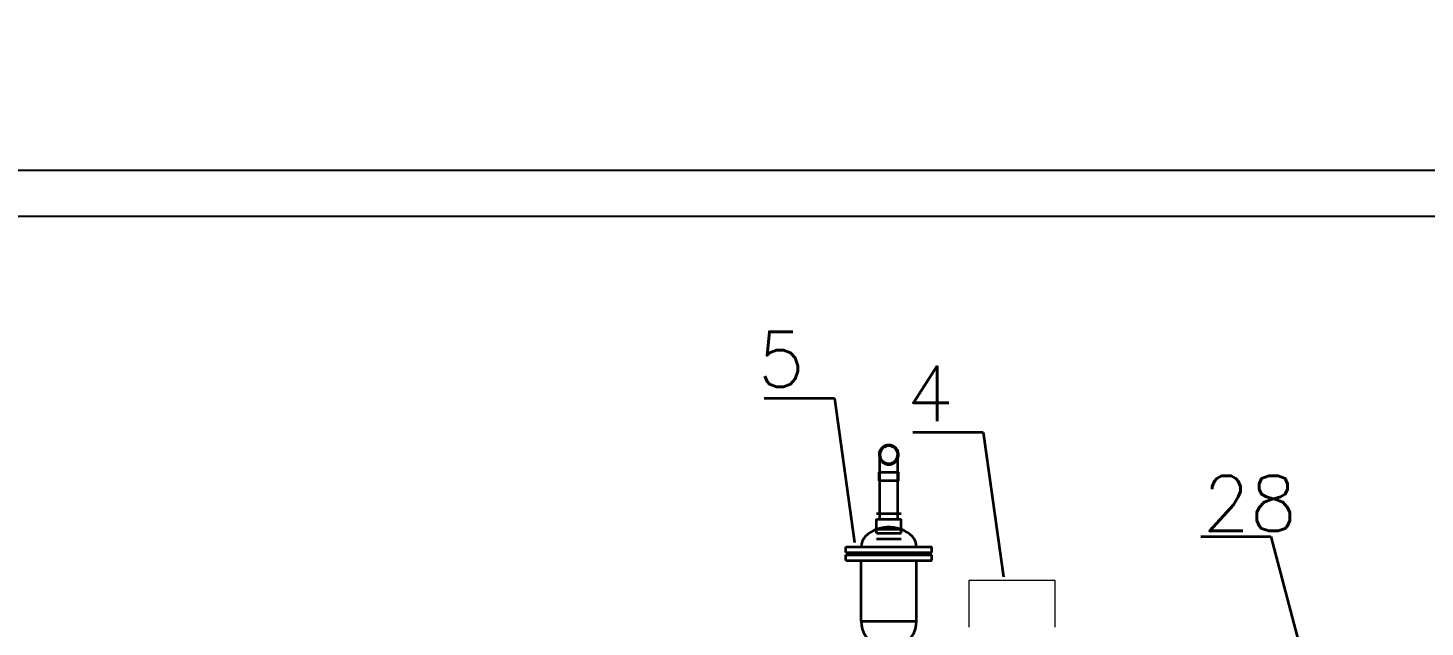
# Model space of a CAD drawing. Header units: inches. Extents: x 191440 to 383551, y 141411 to 284946.
# Drawn here: x 191679.63 to 191688.73, y 141569.5 to 141573.4 of the extents above; entities that cross this region are included whole.
import ezdxf

# ---------------------------------------------------------------- set-up
doc = ezdxf.new("R2010")
doc.units = ezdxf.units.IN
doc.header["$MEASUREMENT"] = 0
doc.linetypes.add('DGN Style 3', pattern=[426.72, 304.8, -121.92])
doc.layers.add('Sanitary', color=6, linetype='Continuous')
doc.layers.add('WB-SJ3-M-SECTA - I-DIAG-EQPM', color=6, linetype='Continuous', lineweight=13)
doc.layers.add('WB-SJ3-M-SECTA - P-TW', color=7, linetype='Continuous', lineweight=35)
doc.styles.add('ROMANS', font='romans', dxfattribs={"height": 1})
doc.styles.get("Standard").update_dxf_attribs({"font": 'txt.shx', "height": 0.2})
doc.dimstyles.new('osama', dxfattribs={"dimtxt": 50, "dimasz": 45, "dimexe": 0.18, "dimexo": 0.0625, "dimgap": 0.2, "dimtad": 0, "dimdec": 0, "dimzin": 0, "dimdsep": 46, "dimtxsty": 'ROMANS', "dimcen": 0, "dimse1": 1, "dimse2": 1, "dimclrd": 3, "dimclre": 3, "dimclrt": 5, "dimadec": 0, "dimazin": 0, "dimtfac": 0.6, "dimtdec": 0, "dimtmove": 2, "dimatfit": 3, "dimfxl": 1, "dimtolj": 1, "dimtzin": 0, "dimarcsym": 0})

# ---------------------------------------------------------------- blocks, each defined once
blk = doc.blocks.new('PIPE_7')
at = {"layer": 'WB-SJ3-M-SECTA - P-TW', "linetype": 'DGN Style 3', "lineweight": 35}
for p, q in [((1.1, 48.9), (1.1, 59.9)), ((23.8, 48.9), (23.8, 59.9))]:
    blk.add_line(p, q, dxfattribs=at)
at = {"layer": 'WB-SJ3-M-SECTA - P-TW', "linetype": 'Continuous', "lineweight": 35}
for p, q in [((1.1, 0), (1.1, 48.9)), ((23.8, 0), (23.8, 48.9))]:
    blk.add_line(p, q, dxfattribs=at)
at = {"layer": 'WB-SJ3-M-SECTA - P-TW', "linetype": 'Continuous', "lineweight": 35, "flags": 128}
blk.add_lwpolyline([(0, 59.9), (24.9, 59.9)], dxfattribs=at)
blk = doc.blocks.new('*U17')
at = {"layer": 'WB-SJ3-M-SECTA - P-TW'}
for p, q in [((0, 130.9), (0, 138)), ((0, 130.9), (1.7, 130.9)), ((0, 120.7), (0, 127.8)), ((1.7, 127.8), (1.7, 130.9)), ((107.6, 127.8), (107.6, 130.9)), ((107.6, 130.9), (109.3, 130.9)), ((109.3, 130.9), (109.3, 138)), ((109.3, 120.7), (109.3, 127.8)), ((0, 120.7), (19.5, 120.7)), ((19.5, 43.5), (19.5, 120.7)), ((89.8, 43.5), (89.8, 120.7)), ((89.8, 120.7), (109.3, 120.7)), ((45.5, 0), (54.5, 0)), ((69.7, 0), (69.7, 11.7))]:
    blk.add_line(p, q, dxfattribs=at)
at = {"layer": 'WB-SJ3-M-SECTA - P-TW', "linetype": 'DGN Style 3'}
for p, q in [((0, 138), (19.5, 138)), ((0, 127.8), (1.7, 127.8)), ((89.8, 138), (109.3, 138)), ((107.6, 127.8), (109.3, 127.8)), ((54.5, 0), (54.7, 0))]:
    blk.add_line(p, q, dxfattribs=at)
at = {"layer": 'WB-SJ3-M-SECTA - P-TW', "flags": 128}
for points in [[(38.9, 160.3), (70.4, 160.3)], [(38.9, 160.3), (38.9, 160.3)], [(0, 138), (109.3, 138)], [(0, 138), (0, 138)], [(0, 130.9), (109.3, 130.9)], [(0, 130.9), (0, 130.9)], [(0, 127.8), (109.3, 127.8)], [(0, 127.8), (0, 127.8)], [(109.3, 138), (109.3, 138)], [(109.3, 130.9), (109.3, 130.9)], [(109.3, 127.8), (109.3, 127.8)], [(0, 120.7), (109.3, 120.7)], [(0, 120.7), (0, 120.7)], [(109.3, 120.7), (109.3, 120.7)], [(19.5, 43.5), (19.5, 43.5)], [(19.5, 43.5), (89.8, 43.5)], [(89.8, 43.5), (89.8, 43.5)], [(39.6, 11.7), (39.6, 11.7)], [(39.6, 11.7), (69.7, 11.7)], [(39.6, 0), (39.6, 0)], [(39.6, 0), (69.7, 0)], [(69.7, 11.7), (69.7, 11.7)], [(69.7, 0), (69.7, 0)]]:
    blk.add_lwpolyline(points, dxfattribs=at)
at = {"layer": 'WB-SJ3-M-SECTA - P-TW', "linetype": 'DGN Style 3', "flags": 128}
for points in [[(38.9, 160.3), (70.4, 160.3)], [(66.4, 0), (57, 0), (54.7, 0)]]:
    blk.add_lwpolyline(points, dxfattribs=at)
at = {"layer": 'WB-SJ3-M-SECTA - P-TW'}
for start, end in [(180, 244.7068), (295.2932, 360)]:
    blk.add_arc((54.7, 43.5), 35.2, start, end, dxfattribs=at)
for start_param, end_param in [(2.035765, 3.141593), (0, 1.105828)]:
    blk.add_ellipse((54.7, 138), major_axis=(35.2, 0), ratio=0.707087, start_param=start_param, end_param=end_param, dxfattribs=at)
at = {"layer": 'WB-SJ3-M-SECTA - P-TW', "linetype": 'DGN Style 3'}
blk.add_ellipse((54.7, 138), major_axis=(35.2, 0), ratio=0.707087, start_param=1.105828, end_param=2.035765, dxfattribs=at)
at = {"layer": 'WB-SJ3-M-SECTA - P-TW'}
blk.add_rational_spline([(39.6, 11.7), (39.6, 5.9), (39.6, 0), (41.6, 0), (43.6, 0)], [0.999999999624, 1, 1, 1, 1], degree=2, knots=[0, 0, 0, 0.884327, 0.884327, 1, 1, 1], dxfattribs=at)
at = {"layer": 'WB-SJ3-M-SECTA - P-TW', "linetype": 'DGN Style 3'}
blk.add_open_spline([(43.6, 0), (54.8, 0), (66, 0)], degree=2, dxfattribs=at)
at = {"layer": 'WB-SJ3-M-SECTA - P-TW'}
blk.add_open_spline([(66, 0), (67.8, 0), (69.7, 0)], degree=2, dxfattribs=at)
blk = doc.blocks.new('PELB_10')
at = {"layer": 'WB-SJ3-M-SECTA - P-TW', "linetype": 'Continuous', "lineweight": 35}
for p, q in [((0, 0), (0, 11)), ((24.9, 0), (24.9, 11))]:
    blk.add_line(p, q, dxfattribs=at)
at = {"layer": 'WB-SJ3-M-SECTA - P-TW', "linetype": 'Continuous', "lineweight": 35, "flags": 128}
for points in [[(1.1, 11), (1.1, 33)], [(23.8, 11), (23.8, 33)], [(24.9, 0), (0, 0)], [(24.9, 11), (24.9, 11)]]:
    blk.add_lwpolyline(points, dxfattribs=at)
at = {"layer": 'WB-SJ3-M-SECTA - P-TW', "linetype": 'Continuous', "lineweight": 35}
for radius, start, end in [(12.4, 335.38, 204.62), (11.3, 359.9997, 180)]:
    blk.add_arc((12.4, 33), radius, start, end, dxfattribs=at)
at = {"layer": 'WB-SJ3-M-SECTA - P-TW', "linetype": 'DGN Style 3', "lineweight": 35}
for radius, start, end in [(11.3, 180, 359.9997), (12.4, 204.62, 335.38)]:
    blk.add_arc((12.4, 33), radius, start, end, dxfattribs=at)
blk = doc.blocks.new('PCPL_4')
at = {"layer": 'WB-SJ3-M-SECTA - P-TW', "linetype": 'Continuous', "lineweight": 35}
for p, q in [((0, 12.1), (0, 25)), ((31.5, 12.1), (31.5, 25))]:
    blk.add_line(p, q, dxfattribs=at)
at = {"layer": 'WB-SJ3-M-SECTA - P-TW', "linetype": 'DGN Style 3', "lineweight": 35}
for p, q in [((0, 7.2), (0, 12.1)), ((0, 7.2), (31.5, 7.2)), ((0, 0), (31.5, 0)), ((31.5, 7.2), (31.5, 12.1))]:
    blk.add_line(p, q, dxfattribs=at)
at = {"layer": 'WB-SJ3-M-SECTA - P-TW', "linetype": 'Continuous', "lineweight": 35, "flags": 128}
for points in [[(0, 32.2), (31.5, 32.2)], [(0, 25), (31.5, 25)], [(28.2, 32.2), (31.5, 32.2)]]:
    blk.add_lwpolyline(points, dxfattribs=at)
at = {"layer": 'WB-SJ3-M-SECTA - P-TW', "linetype": 'DGN Style 3', "lineweight": 35, "flags": 128}
for points in [[(0, 7.2), (31.5, 7.2)], [(0, 0), (31.5, 0)], [(28.2, 0), (31.5, 0)]]:
    blk.add_lwpolyline(points, dxfattribs=at)

msp = doc.modelspace()

# ---------------------------------------------------------------- linework, layer by layer
msp.add_lwpolyline([(191704.84572, 141572.47079), (191647.34572, 141572.47079), (191647.34572, 141532.97079), (191704.84572, 141532.97079), (191704.84572, 141572.47079)])
msp.add_lwpolyline([(191704.54572, 141572.17079), (191647.64572, 141572.17079), (191647.64572, 141533.27079), (191704.54572, 141533.27079)], close=True)
at = {"layer": 'WB-SJ3-M-SECTA - I-DIAG-EQPM', "linetype": 'DGN Style 3', "elevation": -3174.144}
msp.add_lwpolyline([(191686.32143, 141569.49738, 0.5205671), (191686.32143, 141569.49994, 0.5205671), (191686.32143, 141569.5025, 0.5205671), (191686.32143, 141569.50506, 0.5205671), (191686.32143, 141569.50762, 0.5205671), (191686.32143, 141569.51018, 0.5205671), (191686.32143, 141569.51274, 0.5205671), (191686.32143, 141569.5153, 0.5205671), (191686.32143, 141569.51786, 0.5205671), (191686.32143, 141569.52042, 0.5205671), (191686.32143, 141569.52298, 0.5205671), (191686.32143, 141569.52554, 0.5205671), (191686.32143, 141569.5281, 0.5205671), (191686.32143, 141569.53066, 0.5205671), (191686.32143, 141569.53322, 0.5205671), (191686.32143, 141569.53578, 0.5205671), (191686.32143, 141569.53834, 0.5205671), (191686.32143, 141569.5409, 0.5205671), (191686.32143, 141569.54346, 0.5205671), (191686.32143, 141569.54602, 0.5205671), (191686.32143, 141569.54858, 0.5205671), (191686.32143, 141569.55114, 0.5205671), (191686.32143, 141569.5537, 0.5205671), (191686.32143, 141569.55626, 0.5205671), (191686.32143, 141569.55882, 0.5205671), (191686.32143, 141569.56138, 0.5205671), (191686.32143, 141569.56394, 0.5205671), (191686.32143, 141569.5665, 0.5205671), (191686.32143, 141569.56906, 0.5205671), (191686.32143, 141569.57162, 0.5205671), (191686.32143, 141569.57418, 0.5205671), (191686.32143, 141569.57674, 0.5205671), (191686.32143, 141569.5793, 0.5205671), (191686.32143, 141569.58186, 0.5205671), (191686.32143, 141569.58442, 0.5205671), (191686.32143, 141569.58698, 0.5205671), (191686.32143, 141569.58954, 0.5205671), (191686.32143, 141569.5921, 0.5205671), (191686.32143, 141569.59466, 0.5205671), (191686.32143, 141569.59722, 0.5205671), (191686.32143, 141569.59978, 0.5205671), (191686.32143, 141569.60234, 0.5205671), (191686.32143, 141569.6049, 0.5205671), (191686.32143, 141569.60746, 0.5205671), (191686.32143, 141569.61002, 0.5205671), (191686.32143, 141569.61258, 0.5205671), (191686.32143, 141569.61514, 0.5205671), (191686.32143, 141569.6177, 0.5205671), (191686.32143, 141569.62026, 0.5205671), (191686.32143, 141569.62282, 0.5205671), (191686.32143, 141569.62538, 0.5205671), (191686.32143, 141569.62794, 0.5205671), (191686.32143, 141569.6305, 0.5205671), (191686.32143, 141569.63306, 0.5205671), (191686.32143, 141569.63562, 0.5205671), (191686.32143, 141569.63818, 0.5205671), (191686.32143, 141569.64074, 0.5205671), (191686.32143, 141569.6433, 0.5205671), (191686.32143, 141569.64586, 0.5205671), (191686.32143, 141569.64842, 0.5205671), (191686.32143, 141569.65098, 0.5205671), (191686.32143, 141569.65354, 0.5205671), (191686.32143, 141569.6561, 0.5205671), (191686.32143, 141569.65866, 0.5205671), (191686.32143, 141569.66122, 0.5205671), (191686.32143, 141569.66378, 0.5205671), (191686.32143, 141569.66634, 0.5205671), (191686.32143, 141569.6689, 0.5205671), (191686.32143, 141569.67146, 0.5205671), (191686.32143, 141569.67402, 0.5205671), (191686.32143, 141569.67658, 0.5205671), (191686.32143, 141569.67914, 0.5205671), (191686.32143, 141569.6817, 0.5205671), (191686.32143, 141569.68426, 0.5205671), (191686.32143, 141569.68682, 0.5205671), (191686.32143, 141569.68938, 0.5205671), (191686.32143, 141569.69194, 0.5205671), (191686.32143, 141569.6945, 0.5205671), (191686.32143, 141569.69706, 0.5205671), (191686.32143, 141569.69962, 0.5205671), (191686.32143, 141569.70218, 0.5205671), (191686.32143, 141569.70474, 0.5205671), (191686.32143, 141569.7073, 0.5205671), (191686.32143, 141569.70986, 0.5205671), (191686.32143, 141569.71242, 0.5205671), (191686.32143, 141569.71498, 0.5205671), (191686.32143, 141569.71754, 0.5205671), (191686.32143, 141569.7201, 0.5205671), (191686.32143, 141569.72266, 0.5205671), (191686.32143, 141569.72522, 0.5205671), (191686.32143, 141569.72778, 0.5205671), (191686.32143, 141569.73034, 0.5205671), (191686.32143, 141569.7329, 0.5205671), (191686.32143, 141569.73546, 0.5205671), (191686.32143, 141569.73802, 0.5205671), (191686.32143, 141569.74058, 0.5205671), (191686.32143, 141569.74314, 0.5205671), (191686.32143, 141569.7457, 0.5205671), (191686.32143, 141569.74826, 0.5205671), (191686.32143, 141569.75082, 0.5205671), (191686.32143, 141569.75338, 0.5205671), (191686.32143, 141569.75594, 0.5205671), (191686.32143, 141569.7585, 0.5205671), (191686.32143, 141569.76106, 0.5205671), (191686.32143, 141569.76362, 0.5205671), (191686.32143, 141569.76618, 0.5205671), (191686.32143, 141569.76874, 0.5205671), (191686.32143, 141569.7713, 0.5205671), (191686.32143, 141569.77386, 0.5205671), (191686.32143, 141569.77642, 0.5205671), (191686.32143, 141569.77898, 0.5205671), (191686.32143, 141569.78154, 0.5205671), (191686.32143, 141569.7841, 0.5205671), (191686.32143, 141569.78666, 0.5205671), (191686.32143, 141569.78922, 0.5205671), (191686.32143, 141569.79178, 0.5205671), (191686.32143, 141569.79434, 0.5205671), (191686.32143, 141569.7969, 0.5205671), (191686.32143, 141569.79946, 0.5205671), (191686.31967, 141569.80026, 0.5205671), (191686.31711, 141569.80026, 0.5205671), (191686.31455, 141569.80026, 0.5205671), (191686.31199, 141569.80026, 0.5205671), (191686.30943, 141569.80026, 0.5205671), (191686.30687, 141569.80026, 0.5205671), (191686.30431, 141569.80026, 0.5205671), (191686.30175, 141569.80026, 0.5205671), (191686.29919, 141569.80026, 0.5205671), (191686.29663, 141569.80026, 0.5205671), (191686.29407, 141569.80026, 0.5205671), (191686.29151, 141569.80026, 0.5205671), (191686.28895, 141569.80026, 0.5205671), (191686.28639, 141569.80026, 0.5205671), (191686.28383, 141569.80026, 0.5205671), (191686.28127, 141569.80026, 0.5205671), (191686.27871, 141569.80026, 0.5205671), (191686.27615, 141569.80026, 0.5205671), (191686.27359, 141569.80026, 0.5205671), (191686.27103, 141569.80026, 0.5205671), (191686.26847, 141569.80026, 0.5205671), (191686.26591, 141569.80026, 0.5205671), (191686.26335, 141569.80026, 0.5205671), (191686.26079, 141569.80026, 0.5205671), (191686.25823, 141569.80026, 0.5205671), (191686.25567, 141569.80026, 0.5205671), (191686.25311, 141569.80026, 0.5205671), (191686.25055, 141569.80026, 0.5205671), (191686.24799, 141569.80026, 0.5205671), (191686.24543, 141569.80026, 0.5205671), (191686.24287, 141569.80026, 0.5205671), (191686.24031, 141569.80026, 0.5205671), (191686.23775, 141569.80026, 0.5205671), (191686.23519, 141569.80026, 0.5205671), (191686.23263, 141569.80026, 0.5205671), (191686.23007, 141569.80026, 0.5205671), (191686.22751, 141569.80026, 0.5205671), (191686.22495, 141569.80026, 0.5205671), (191686.22239, 141569.80026, 0.5205671), (191686.21983, 141569.80026, 0.5205671), (191686.21727, 141569.80026, 0.5205671), (191686.21471, 141569.80026, 0.5205671), (191686.21215, 141569.80026, 0.5205671), (191686.20959, 141569.80026, 0.5205671), (191686.20703, 141569.80026, 0.5205671), (191686.20447, 141569.80026, 0.5205671), (191686.20191, 141569.80026, 0.5205671), (191686.19935, 141569.80026, 0.5205671), (191686.19679, 141569.80026, 0.5205671), (191686.19423, 141569.80026, 0.5205671), (191686.19167, 141569.80026, 0.5205671), (191686.18911, 141569.80026, 0.5205671), (191686.18655, 141569.80026, 0.5205671), (191686.18399, 141569.80026, 0.5205671), (191686.18143, 141569.80026, 0.5205671), (191686.17887, 141569.80026, 0.5205671), (191686.17631, 141569.80026, 0.5205671), (191686.17375, 141569.80026, 0.5205671), (191686.17119, 141569.80026, 0.5205671), (191686.16863, 141569.80026, 0.5205671), (191686.16607, 141569.80026, 0.5205671), (191686.16351, 141569.80026, 0.5205671), (191686.16095, 141569.80026, 0.5205671), (191686.15839, 141569.80026, 0.5205671), (191686.15583, 141569.80026, 0.5205671), (191686.15327, 141569.80026, 0.5205671), (191686.15071, 141569.80026, 0.5205671), (191686.14815, 141569.80026, 0.5205671), (191686.14559, 141569.80026, 0.5205671), (191686.14303, 141569.80026, 0.5205671), (191686.14047, 141569.80026, 0.5205671), (191686.13791, 141569.80026, 0.5205671), (191686.13535, 141569.80026, 0.5205671), (191686.13279, 141569.80026, 0.5205671), (191686.13023, 141569.80026, 0.5205671), (191686.12767, 141569.80026, 0.5205671), (191686.12511, 141569.80026, 0.5205671), (191686.12255, 141569.80026, 0.5205671), (191686.11999, 141569.80026, 0.5205671), (191686.11743, 141569.80026, 0.5205671), (191686.11487, 141569.80026, 0.5205671), (191686.11231, 141569.80026, 0.5205671), (191686.10975, 141569.80026, 0.5205671), (191686.10719, 141569.80026, 0.5205671), (191686.10463, 141569.80026, 0.5205671), (191686.10207, 141569.80026, 0.5205671), (191686.09951, 141569.80026, 0.5205671), (191686.09695, 141569.80026, 0.5205671), (191686.09439, 141569.80026, 0.5205671), (191686.09183, 141569.80026, 0.5205671), (191686.08927, 141569.80026, 0.5205671), (191686.08671, 141569.80026, 0.5205671), (191686.08415, 141569.80026, 0.5205671), (191686.08159, 141569.80026, 0.5205671), (191686.07903, 141569.80026, 0.5205671), (191686.07647, 141569.80026, 0.5205671), (191686.07391, 141569.80026, 0.5205671), (191686.07135, 141569.80026, 0.5205671), (191686.06879, 141569.80026, 0.5205671), (191686.06623, 141569.80026, 0.5205671), (191686.06367, 141569.80026, 0.5205671), (191686.06111, 141569.80026, 0.5205671), (191686.05855, 141569.80026, 0.5205671), (191686.05599, 141569.80026, 0.5205671), (191686.05343, 141569.80026, 0.5205671), (191686.05087, 141569.80026, 0.5205671), (191686.04831, 141569.80026, 0.5205671), (191686.04575, 141569.80026, 0.5205671), (191686.04319, 141569.80026, 0.5205671), (191686.04063, 141569.80026, 0.5205671), (191686.03807, 141569.80026, 0.5205671), (191686.03551, 141569.80026, 0.5205671), (191686.03295, 141569.80026, 0.5205671), (191686.03039, 141569.80026, 0.5205671), (191686.02783, 141569.80026, 0.5205671), (191686.02527, 141569.80026, 0.5205671), (191686.02271, 141569.80026, 0.5205671), (191686.02015, 141569.80026, 0.5205671), (191686.01759, 141569.80026, 0.5205671), (191686.01503, 141569.80026, 0.5205671), (191686.01247, 141569.80026, 0.5205671), (191686.00991, 141569.80026, 0.5205671), (191686.00735, 141569.80026, 0.5205671), (191686.00479, 141569.80026, 0.5205671), (191686.00223, 141569.80026, 0.5205671), (191685.99967, 141569.80026, 0.5205671), (191685.99711, 141569.80026, 0.5205671), (191685.99455, 141569.80026, 0.5205671), (191685.99199, 141569.80026, 0.5205671), (191685.98943, 141569.80026, 0.5205671), (191685.98687, 141569.80026, 0.5205671), (191685.98431, 141569.80026, 0.5205671), (191685.98175, 141569.80026, 0.5205671), (191685.97919, 141569.80026, 0.5205671), (191685.97663, 141569.80026, 0.5205671), (191685.97407, 141569.80026, 0.5205671), (191685.97151, 141569.80026, 0.5205671), (191685.96895, 141569.80026, 0.5205671), (191685.96639, 141569.80026, 0.5205671), (191685.96383, 141569.80026, 0.5205671), (191685.96127, 141569.80026, 0.5205671), (191685.95871, 141569.80026, 0.5205671), (191685.95615, 141569.80026, 0.5205671), (191685.95359, 141569.80026, 0.5205671), (191685.95103, 141569.80026, 0.5205671), (191685.94847, 141569.80026, 0.5205671), (191685.94591, 141569.80026, 0.5205671), (191685.94335, 141569.80026, 0.5205671), (191685.94079, 141569.80026, 0.5205671), (191685.93823, 141569.80026, 0.5205671), (191685.93567, 141569.80026, 0.5205671), (191685.93311, 141569.80026, 0.5205671), (191685.93055, 141569.80026, 0.5205671), (191685.92799, 141569.80026, 0.5205671), (191685.92543, 141569.80026, 0.5205671), (191685.92287, 141569.80026, 0.5205671), (191685.92031, 141569.80026, 0.5205671), (191685.91775, 141569.80026, 0.5205671), (191685.91519, 141569.80026, 0.5205671), (191685.91263, 141569.80026, 0.5205671), (191685.91007, 141569.80026, 0.5205671), (191685.90751, 141569.80026, 0.5205671), (191685.90495, 141569.80026, 0.5205671), (191685.90239, 141569.80026, 0.5205671), (191685.89983, 141569.80026, 0.5205671), (191685.89727, 141569.80026, 0.5205671), (191685.89471, 141569.80026, 0.5205671), (191685.89215, 141569.80026, 0.5205671), (191685.88959, 141569.80026, 0.5205671), (191685.88703, 141569.80026, 0.5205671), (191685.88447, 141569.80026, 0.5205671), (191685.88191, 141569.80026, 0.5205671), (191685.87935, 141569.80026, 0.5205671), (191685.87679, 141569.80026, 0.5205671), (191685.87423, 141569.80026, 0.5205671), (191685.87167, 141569.80026, 0.5205671), (191685.86911, 141569.80026, 0.5205671), (191685.86655, 141569.80026, 0.5205671), (191685.86399, 141569.80026, 0.5205671), (191685.86143, 141569.80026, 0.5205671), (191685.85887, 141569.80026, 0.5205671), (191685.85631, 141569.80026, 0.5205671), (191685.85375, 141569.80026, 0.5205671), (191685.85119, 141569.80026, 0.5205671), (191685.84863, 141569.80026, 0.5205671), (191685.84607, 141569.80026, 0.5205671), (191685.84351, 141569.80026, 0.5205671), (191685.84095, 141569.80026, 0.5205671), (191685.83839, 141569.80026, 0.5205671), (191685.83583, 141569.80026, 0.5205671), (191685.83327, 141569.80026, 0.5205671), (191685.83071, 141569.80026, 0.5205671), (191685.82815, 141569.80026, 0.5205671), (191685.82559, 141569.80026, 0.5205671), (191685.82303, 141569.80026, 0.5205671), (191685.82047, 141569.80026, 0.5205671), (191685.81791, 141569.80026, 0.5205671), (191685.81535, 141569.80026, 0.5205671), (191685.81279, 141569.80026, 0.5205671), (191685.81023, 141569.80026, 0.5205671), (191685.80767, 141569.80026, 0.5205671), (191685.80511, 141569.80026, 0.5205671), (191685.80255, 141569.80026, 0.5205671), (191685.79999, 141569.80026, 0.5205671), (191685.79743, 141569.80026, 0.5205671), (191685.79487, 141569.80026, 0.5205671), (191685.79231, 141569.80026, 0.5205671), (191685.78975, 141569.80026, 0.5205671), (191685.78719, 141569.80026, 0.5205671), (191685.78463, 141569.80026, 0.5205671), (191685.78207, 141569.80026, 0.5205671), (191685.77951, 141569.80026, 0.5205671), (191685.77695, 141569.80026, 0.5205671), (191685.77439, 141569.80026, 0.5205671), (191685.77183, 141569.80026, 0.5205671), (191685.76927, 141569.80026, 0.5205671), (191685.76671, 141569.80026, 0.5205671), (191685.76415, 141569.80026, 0.5205671), (191685.76159, 141569.80026, 0.5205671), (191685.76034, 141569.79894, 0.5205671), (191685.76034, 141569.79638, 0.5205671), (191685.76034, 141569.79382, 0.5205671), (191685.76034, 141569.79126, 0.5205671), (191685.76034, 141569.7887, 0.5205671), (191685.76034, 141569.78614, 0.5205671), (191685.76034, 141569.78358, 0.5205671), (191685.76034, 141569.78102, 0.5205671), (191685.76034, 141569.77846, 0.5205671), (191685.76034, 141569.7759, 0.5205671), (191685.76034, 141569.77334, 0.5205671), (191685.76034, 141569.77078, 0.5205671), (191685.76034, 141569.76822, 0.5205671), (191685.76034, 141569.76566, 0.5205671), (191685.76034, 141569.7631, 0.5205671), (191685.76034, 141569.76054, 0.5205671), (191685.76034, 141569.75798, 0.5205671), (191685.76034, 141569.75542, 0.5205671), (191685.76034, 141569.75286, 0.5205671), (191685.76034, 141569.7503, 0.5205671), (191685.76034, 141569.74774, 0.5205671), (191685.76034, 141569.74518, 0.5205671), (191685.76034, 141569.74262, 0.5205671), (191685.76034, 141569.74006, 0.5205671), (191685.76034, 141569.7375, 0.5205671), (191685.76034, 141569.73494, 0.5205671), (191685.76034, 141569.73238, 0.5205671), (191685.76034, 141569.72982, 0.5205671), (191685.76034, 141569.72726, 0.5205671), (191685.76034, 141569.7247, 0.5205671), (191685.76034, 141569.72214, 0.5205671), (191685.76034, 141569.71958, 0.5205671), (191685.76034, 141569.71702, 0.5205671), (191685.76034, 141569.71446, 0.5205671), (191685.76034, 141569.7119, 0.5205671), (191685.76034, 141569.70934, 0.5205671), (191685.76034, 141569.70678, 0.5205671), (191685.76034, 141569.70422, 0.5205671), (191685.76034, 141569.70166, 0.5205671), (191685.76034, 141569.6991, 0.5205671), (191685.76034, 141569.69654, 0.5205671), (191685.76034, 141569.69398, 0.5205671), (191685.76034, 141569.69142, 0.5205671), (191685.76034, 141569.68886, 0.5205671), (191685.76034, 141569.6863, 0.5205671), (191685.76034, 141569.68374, 0.5205671), (191685.76034, 141569.68118, 0.5205671), (191685.76034, 141569.67862, 0.5205671), (191685.76034, 141569.67606, 0.5205671), (191685.76034, 141569.6735, 0.5205671), (191685.76034, 141569.67094, 0.5205671), (191685.76034, 141569.66838, 0.5205671), (191685.76034, 141569.66582, 0.5205671), (191685.76034, 141569.66326, 0.5205671), (191685.76034, 141569.6607, 0.5205671), (191685.76034, 141569.65814, 0.5205671), (191685.76034, 141569.65558, 0.5205671), (191685.76034, 141569.65302, 0.5205671), (191685.76034, 141569.65046, 0.5205671), (191685.76034, 141569.6479, 0.5205671), (191685.76034, 141569.64534, 0.5205671), (191685.76034, 141569.64278, 0.5205671), (191685.76034, 141569.64022, 0.5205671), (191685.76034, 141569.63766, 0.5205671), (191685.76034, 141569.6351, 0.5205671), (191685.76034, 141569.63254, 0.5205671), (191685.76034, 141569.62998, 0.5205671), (191685.76034, 141569.62742, 0.5205671), (191685.76034, 141569.62486, 0.5205671), (191685.76034, 141569.6223, 0.5205671), (191685.76034, 141569.61974, 0.5205671), (191685.76034, 141569.61718, 0.5205671), (191685.76034, 141569.61462, 0.5205671), (191685.76034, 141569.61206, 0.5205671), (191685.76034, 141569.6095, 0.5205671), (191685.76034, 141569.60694, 0.5205671), (191685.76034, 141569.60438, 0.5205671), (191685.76034, 141569.60182, 0.5205671), (191685.76034, 141569.59926, 0.5205671), (191685.76034, 141569.5967, 0.5205671), (191685.76034, 141569.59414, 0.5205671), (191685.76034, 141569.59158, 0.5205671), (191685.76034, 141569.58902, 0.5205671), (191685.76034, 141569.58646, 0.5205671), (191685.76034, 141569.5839, 0.5205671), (191685.76034, 141569.58134, 0.5205671), (191685.76034, 141569.57878, 0.5205671), (191685.76034, 141569.57622, 0.5205671), (191685.76034, 141569.57366, 0.5205671), (191685.76034, 141569.5711, 0.5205671), (191685.76034, 141569.56854, 0.5205671), (191685.76034, 141569.56598, 0.5205671), (191685.76034, 141569.56342, 0.5205671), (191685.76034, 141569.56086, 0.5205671), (191685.76034, 141569.5583, 0.5205671), (191685.76034, 141569.55574, 0.5205671), (191685.76034, 141569.55318, 0.5205671), (191685.76034, 141569.55062, 0.5205671), (191685.76034, 141569.54806, 0.5205671), (191685.76034, 141569.5455, 0.5205671), (191685.76034, 141569.54294, 0.5205671), (191685.76034, 141569.54038, 0.5205671), (191685.76034, 141569.53782, 0.5205671), (191685.76034, 141569.53526, 0.5205671), (191685.76034, 141569.5327, 0.5205671), (191685.76034, 141569.53014, 0.5205671), (191685.76034, 141569.52758, 0.5205671), (191685.76034, 141569.52502, 0.5205671), (191685.76034, 141569.52246, 0.5205671), (191685.76034, 141569.5199, 0.5205671), (191685.76034, 141569.51734, 0.5205671), (191685.76034, 141569.51478, 0.5205671), (191685.76034, 141569.51222, 0.5205671), (191685.76034, 141569.50966, 0.5205671), (191685.76034, 141569.5071, 0.5205671), (191685.76034, 141569.50454, 0.5205671), (191685.76034, 141569.50198, 0.5205671), (191685.76034, 141569.49942, 0.5205671), (191685.76034, 141569.49686, 0.5205671)], format="xyb", dxfattribs=at)
at = {"layer": 'WB-SJ3-M-SECTA - P-TW', "color": 252}
for p, q in [((191684.42603, 141570.98919, -1587.072), (191684.88343, 141570.98919, -1587.072)), ((191684.88343, 141570.98919, -1587.072), (191685.01515, 141570.04848, -1587.072)), ((191685.39549, 141570.76615, -1587.072), (191685.85288, 141570.76615, -1587.072)), ((191685.85288, 141570.76615, -1587.072), (191685.98461, 141569.82545, -1587.072)), ((191687.27049, 141570.08845), (191687.72788, 141570.08845)), ((191687.72788, 141570.08845), (191687.9437, 141569.26745))]:
    msp.add_line(p, q, dxfattribs=at)

# ---------------------------------------------------------------- block references
at = {"layer": 'WB-SJ3-M-SECTA - P-TW', "linetype": 'DGN Style 3', "lineweight": 35, "xscale": 0.00512, "yscale": 0.00512, "zscale": 0.00512}
msp.add_blockref('PELB_10', (191685.1745, 141570.4509), dxfattribs=at)
at = {"layer": 'WB-SJ3-M-SECTA - P-TW', "linetype": 'Continuous', "lineweight": 35, "xscale": 0.00512, "yscale": 0.00512, "zscale": 0.00512}
for name, p in [('PIPE_7', (191685.1745, 141570.20059)), ('PCPL_4', (191685.15749, 141570.07233))]:
    msp.add_blockref(name, p, dxfattribs=at)
at = {"layer": 'WB-SJ3-M-SECTA - P-TW', "xscale": 0.00512, "yscale": 0.00512, "zscale": 0.00512}
msp.add_blockref('*U17', (191684.95834, 141569.31384), dxfattribs=at)

# ---------------------------------------------------------------- texts
at = {"layer": 'WB-SJ3-M-SECTA - P-TW'}
for s, p in [('5', (191684.38324, 141571.0625, -1587.072)), ('4', (191685.35269, 141570.83946, -1587.072)), ('28', (191687.28366, 141570.12359, -1587.072))]:
    msp.add_text(s, height=0.3584, dxfattribs=at).set_placement(p)

# ---------------------------------------------------------------- leaders
at = {"layer": 'Sanitary', "ltscale": 0.5}
for points in [[(191655.73675, 141641.56559), (191656.93689, 141640.74214), (191657.39899, 141640.69028)], [(191657.66913, 141520.21779), (191658.11744, 141520.51917), (191658.57954, 141520.46732)]]:
    msp.add_leader(points, dimstyle='osama', override={"dimasz": 100, "dimgap": 0.09}, dxfattribs=at)

doc.saveas('drawing.dxf')
